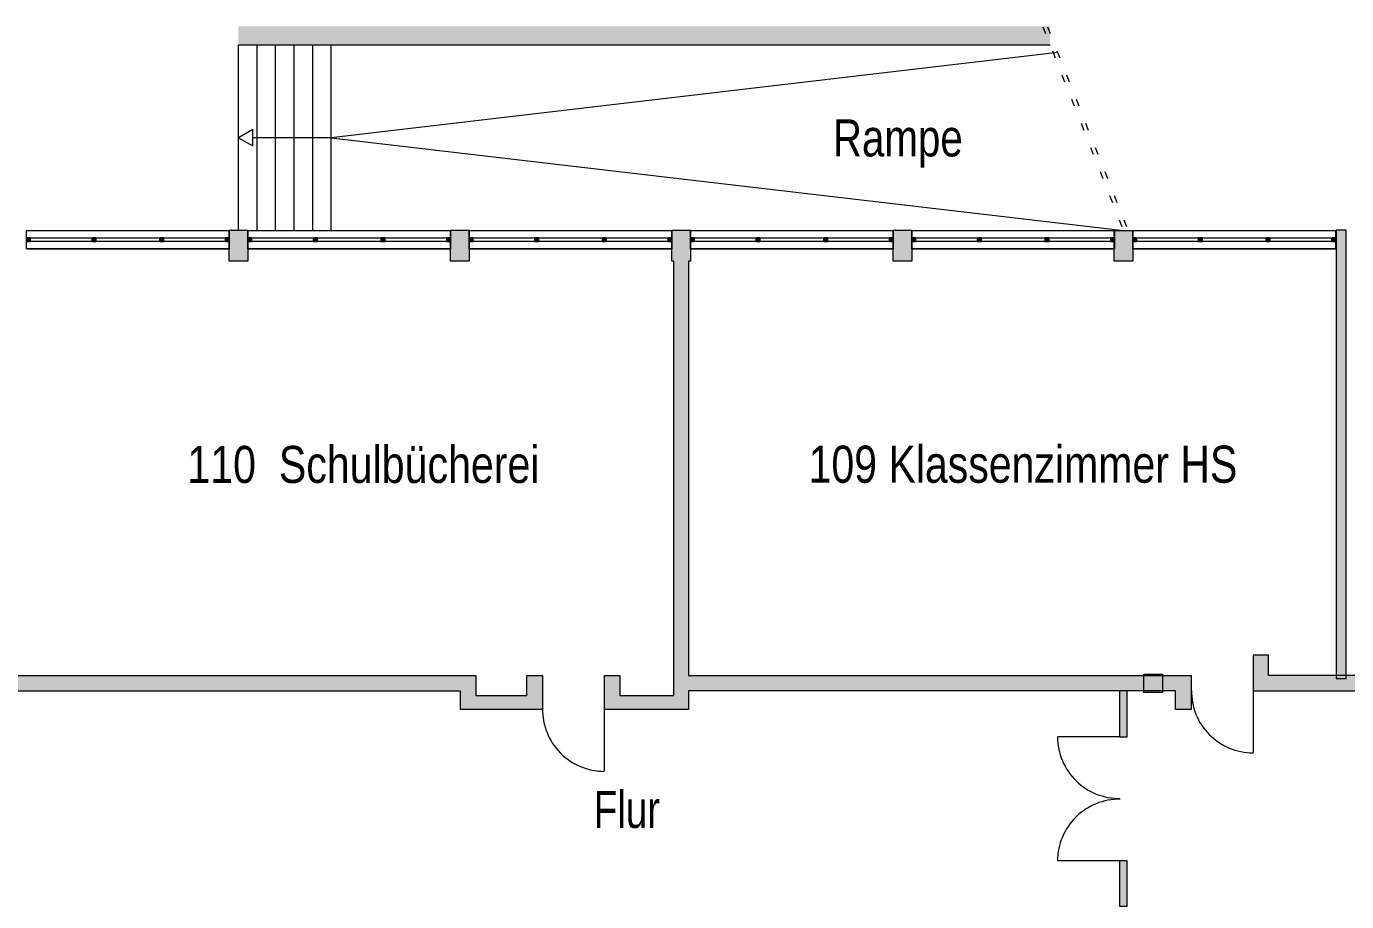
# Model space of a CAD drawing. Header units: inches. Extents: x 7445 to 114549, y 127015 to 195514.
# Drawn here: x 19096 to 40451, y 181346 to 195514 of the extents above; entities that cross this region are included whole.
import ezdxf

# ---------------------------------------------------------------- set-up
doc = ezdxf.new("R2010")
doc.units = ezdxf.units.IN
doc.header["$LTSCALE"] = 300
doc.header["$MEASUREMENT"] = 0
doc.linetypes.add('Punktlinie', pattern=[1.4, 0.4, -1])
doc.linetypes.add('Volllinie', pattern=[0])
doc.layers.add('Grundebene', color=7, linetype='Continuous')
doc.styles.add('ARIAL_NARROW', font='ARIALN.TTF', dxfattribs={"height": 0.2})

# ---------------------------------------------------------------- blocks, each defined once
blk = doc.blocks.new('Color_Area-80')
at = {"layer": 'Grundebene', "true_color": 0x000000, "transparency": 33554687}
blk.add_hatch(color=18, dxfattribs=at).paths.add_polyline_path([(36900, 181275), (36900, 182007), (36775, 182007), (36775, 181275)], flags=0)
at = {"layer": 'Grundebene', "color": 18, "linetype": 'Volllinie', "lineweight": 13, "true_color": 0x000000}
for p, q in [((36900, 182007), (36775, 182007)), ((36775, 182007), (36775, 181275)), ((36900, 181275), (36900, 182007)), ((36775, 181275), (36900, 181275))]:
    blk.add_line(p, q, dxfattribs=at)
blk = doc.blocks.new('Color_Area-89')
at = {"layer": 'Grundebene', "true_color": 0x000000, "transparency": 33554687}
blk.add_hatch(color=18, dxfattribs=at).paths.add_polyline_path([(36775, 184758), (36775, 184012), (36900, 184012), (36900, 184758)], flags=0)
at = {"layer": 'Grundebene', "color": 18, "linetype": 'Volllinie', "lineweight": 13, "true_color": 0x000000}
for p, q in [((36775, 184758), (36775, 184012)), ((36900, 184758), (36775, 184758)), ((36900, 184012), (36900, 184758)), ((36775, 184012), (36900, 184012))]:
    blk.add_line(p, q, dxfattribs=at)
blk = doc.blocks.new('Color_Area-4E2')
at = {"layer": 'Grundebene', "true_color": 0x000000, "transparency": 33554687}
blk.add_hatch(color=18, dxfattribs=at).paths.add_polyline_path([(18815, 185005), (26365, 185005), (26365, 184680), (27192, 184680), (27192, 185005), (27442, 185005), (27442, 184455), (26115, 184455), (26115, 184755), (18608, 184755), (18608, 185005), (18635, 185005), (18635, 191714), (18610, 191714), (18610, 191914), (17981, 191914), (17981, 192214), (18815, 192214)], flags=0)
at = {"layer": 'Grundebene', "color": 18, "linetype": 'Volllinie', "lineweight": 13, "true_color": 0x000000}
for p, q in [((17981, 191914), (17981, 192214)), ((17981, 192214), (18815, 192214)), ((18815, 192214), (18815, 185005)), ((18610, 191914), (17981, 191914)), ((18610, 191714), (18610, 191914)), ((18635, 191714), (18610, 191714)), ((18635, 185005), (18635, 191714)), ((18608, 184755), (18608, 185005)), ((18608, 185005), (18635, 185005)), ((18815, 185005), (26365, 185005)), ((26365, 185005), (26365, 184680)), ((27192, 184680), (27192, 185005)), ((27192, 185005), (27442, 185005)), ((27442, 185005), (27442, 184455)), ((26115, 184755), (18608, 184755)), ((26115, 184455), (26115, 184755)), ((26365, 184680), (27192, 184680)), ((27442, 184455), (26115, 184455))]:
    blk.add_line(p, q, dxfattribs=at)
blk = doc.blocks.new('Color_Area-55C')
at = {"layer": 'Grundebene', "true_color": 0x000000, "transparency": 33554687}
blk.add_hatch(color=18, dxfattribs=at).paths.add_polyline_path([(40441, 184958), (40441, 192214), (40281, 192214), (40281, 184958)], flags=0)
at = {"layer": 'Grundebene', "color": 18, "linetype": 'Volllinie', "lineweight": 13, "true_color": 0x000000}
for p, q in [((40441, 192214), (40281, 192214)), ((40281, 192214), (40281, 184958)), ((40441, 184958), (40441, 192214)), ((40281, 184958), (40441, 184958))]:
    blk.add_line(p, q, dxfattribs=at)
blk = doc.blocks.new('Color_Area-573')
at = {"layer": 'Grundebene', "true_color": 0x000000, "transparency": 33554687}
blk.add_hatch(color=18, dxfattribs=at).paths.add_polyline_path([(37935, 184455), (37685, 184455), (37685, 184758), (29806, 184758), (29806, 184455), (28445, 184455), (28445, 185005), (28695, 185005), (28695, 184680), (29566, 184680), (29566, 191714), (29536, 191714), (29536, 192214), (29836, 192214), (29836, 191714), (29806, 191714), (29806, 185008), (37935, 185008)], flags=0)
at = {"layer": 'Grundebene', "color": 18, "linetype": 'Volllinie', "lineweight": 13, "true_color": 0x000000}
for p, q in [((29536, 191714), (29536, 192214)), ((29536, 192214), (29836, 192214)), ((29836, 192214), (29836, 191714)), ((29566, 191714), (29536, 191714)), ((29566, 184680), (29566, 191714)), ((29836, 191714), (29806, 191714)), ((29806, 191714), (29806, 185008)), ((28445, 184455), (28445, 185005)), ((28445, 185005), (28695, 185005)), ((28695, 185005), (28695, 184680)), ((29806, 185008), (37935, 185008)), ((37935, 185008), (37935, 184455)), ((37685, 184758), (29806, 184758)), ((29806, 184758), (29806, 184455)), ((37685, 184455), (37685, 184758)), ((28695, 184680), (29566, 184680)), ((29806, 184455), (28445, 184455)), ((37935, 184455), (37685, 184455))]:
    blk.add_line(p, q, dxfattribs=at)
blk = doc.blocks.new('Color_Area-59E')
at = {"layer": 'Grundebene', "true_color": 0x000000, "transparency": 33554687}
blk.add_hatch(color=18, dxfattribs=at).paths.add_polyline_path([(41447, 185008), (40605, 185008), (40255, 185008), (39525, 185008), (39186, 185008), (39186, 185333), (38937, 185333), (38937, 184758), (41447, 184758)], flags=0)
at = {"layer": 'Grundebene', "color": 18, "linetype": 'Volllinie', "lineweight": 13, "true_color": 0x000000}
for p, q in [((39186, 185333), (38937, 185333)), ((38937, 185333), (38937, 184758)), ((39186, 185008), (39186, 185333)), ((39525, 185008), (39186, 185008)), ((40255, 185008), (39525, 185008)), ((40605, 185008), (40255, 185008)), ((41447, 185008), (40605, 185008)), ((41447, 184758), (41447, 185008)), ((38937, 184758), (41447, 184758))]:
    blk.add_line(p, q, dxfattribs=at)
blk = doc.blocks.new('Color_Area-71C')
at = {"layer": 'Grundebene', "true_color": 0x000000, "transparency": 33554687}
blk.add_hatch(color=18, dxfattribs=at).paths.add_polyline_path([(22376, 192214), (22676, 192214), (22676, 191714), (22376, 191714)], flags=0)
at = {"layer": 'Grundebene', "color": 18, "linetype": 'Volllinie', "lineweight": 13, "true_color": 0x000000}
for p, q in [((22376, 192214), (22676, 192214)), ((22376, 191714), (22376, 192214)), ((22676, 192214), (22676, 191714)), ((22676, 191714), (22376, 191714))]:
    blk.add_line(p, q, dxfattribs=at)
blk = doc.blocks.new('Color_Area-725')
at = {"layer": 'Grundebene', "true_color": 0x000000, "transparency": 33554687}
blk.add_hatch(color=18, dxfattribs=at).paths.add_polyline_path([(25956, 192214), (26256, 192214), (26256, 191714), (25956, 191714)], flags=0)
at = {"layer": 'Grundebene', "color": 18, "linetype": 'Volllinie', "lineweight": 13, "true_color": 0x000000}
for p, q in [((25956, 192214), (26256, 192214)), ((25956, 191714), (25956, 192214)), ((26256, 192214), (26256, 191714)), ((26256, 191714), (25956, 191714))]:
    blk.add_line(p, q, dxfattribs=at)
blk = doc.blocks.new('Color_Area-72E')
at = {"layer": 'Grundebene', "true_color": 0x000000, "transparency": 33554687}
blk.add_hatch(color=18, dxfattribs=at).paths.add_polyline_path([(33116, 192214), (33416, 192214), (33416, 191714), (33116, 191714)], flags=0)
at = {"layer": 'Grundebene', "color": 18, "linetype": 'Volllinie', "lineweight": 13, "true_color": 0x000000}
for p, q in [((33116, 192214), (33416, 192214)), ((33116, 191714), (33116, 192214)), ((33416, 192214), (33416, 191714)), ((33416, 191714), (33116, 191714))]:
    blk.add_line(p, q, dxfattribs=at)
blk = doc.blocks.new('Color_Area-7B3')
at = {"layer": 'Grundebene', "true_color": 0x000000, "transparency": 33554687}
blk.add_hatch(color=18, dxfattribs=at).paths.add_polyline_path([(36691, 192211), (36991, 192211), (36991, 191711), (36691, 191711)], flags=0)
at = {"layer": 'Grundebene', "color": 18, "linetype": 'Volllinie', "lineweight": 13, "true_color": 0x000000}
for p, q in [((36691, 192211), (36991, 192211)), ((36691, 191711), (36691, 192211)), ((36991, 192211), (36991, 191711)), ((36991, 191711), (36691, 191711))]:
    blk.add_line(p, q, dxfattribs=at)
blk = doc.blocks.new('Color_Area-1084')
at = {"layer": 'Grundebene', "true_color": 0xffffff, "transparency": 33554687}
blk.add_hatch(color=7, dxfattribs=at).paths.add_polyline_path([(19096, 192031), (19156, 192031), (19156, 192091), (19096, 192091)], flags=0)
at = {"layer": 'Grundebene', "color": 18, "linetype": 'Volllinie', "lineweight": 13, "true_color": 0x000000}
blk.add_lwpolyline([(19096, 192031), (19156, 192031), (19156, 192091), (19096, 192091), (19096, 192031)], dxfattribs=at)
blk = doc.blocks.new('Color_Area-108A')
at = {"layer": 'Grundebene', "true_color": 0xffffff, "transparency": 33554687}
blk.add_hatch(color=7, dxfattribs=at).paths.add_polyline_path([(20159, 192031), (20219, 192031), (20219, 192091), (20159, 192091)], flags=0)
at = {"layer": 'Grundebene', "color": 18, "linetype": 'Volllinie', "lineweight": 13, "true_color": 0x000000}
blk.add_lwpolyline([(20159, 192031), (20219, 192031), (20219, 192091), (20159, 192091), (20159, 192031)], dxfattribs=at)
blk = doc.blocks.new('Color_Area-1090')
at = {"layer": 'Grundebene', "true_color": 0xffffff, "transparency": 33554687}
blk.add_hatch(color=7, dxfattribs=at).paths.add_polyline_path([(22316, 192031), (22376, 192031), (22376, 192091), (22316, 192091)], flags=0)
at = {"layer": 'Grundebene', "color": 18, "linetype": 'Volllinie', "lineweight": 13, "true_color": 0x000000}
blk.add_lwpolyline([(22316, 192031), (22376, 192031), (22376, 192091), (22316, 192091), (22316, 192031)], dxfattribs=at)
blk = doc.blocks.new('Color_Area-1096')
at = {"layer": 'Grundebene', "true_color": 0xffffff, "transparency": 33554687}
blk.add_hatch(color=7, dxfattribs=at).paths.add_polyline_path([(21252, 192031), (21312, 192031), (21312, 192091), (21252, 192091)], flags=0)
at = {"layer": 'Grundebene', "color": 18, "linetype": 'Volllinie', "lineweight": 13, "true_color": 0x000000}
blk.add_lwpolyline([(21252, 192031), (21312, 192031), (21312, 192091), (21252, 192091), (21252, 192031)], dxfattribs=at)
blk = doc.blocks.new('Color_Area-10A6')
at = {"layer": 'Grundebene', "true_color": 0xffffff, "transparency": 33554687}
blk.add_hatch(color=7, dxfattribs=at).paths.add_polyline_path([(36991, 192031), (37051, 192031), (37051, 192091), (36991, 192091)], flags=0)
at = {"layer": 'Grundebene', "color": 18, "linetype": 'Volllinie', "lineweight": 13, "true_color": 0x000000}
blk.add_lwpolyline([(36991, 192031), (37051, 192031), (37051, 192091), (36991, 192091), (36991, 192031)], dxfattribs=at)
blk = doc.blocks.new('Color_Area-10AC')
at = {"layer": 'Grundebene', "true_color": 0xffffff, "transparency": 33554687}
blk.add_hatch(color=7, dxfattribs=at).paths.add_polyline_path([(38054, 192031), (38114, 192031), (38114, 192091), (38054, 192091)], flags=0)
at = {"layer": 'Grundebene', "color": 18, "linetype": 'Volllinie', "lineweight": 13, "true_color": 0x000000}
blk.add_lwpolyline([(38054, 192031), (38114, 192031), (38114, 192091), (38054, 192091), (38054, 192031)], dxfattribs=at)
blk = doc.blocks.new('Color_Area-10B2')
at = {"layer": 'Grundebene', "true_color": 0xffffff, "transparency": 33554687}
blk.add_hatch(color=7, dxfattribs=at).paths.add_polyline_path([(40211, 192031), (40271, 192031), (40271, 192091), (40211, 192091)], flags=0)
at = {"layer": 'Grundebene', "color": 18, "linetype": 'Volllinie', "lineweight": 13, "true_color": 0x000000}
blk.add_lwpolyline([(40211, 192031), (40271, 192031), (40271, 192091), (40211, 192091), (40211, 192031)], dxfattribs=at)
blk = doc.blocks.new('Color_Area-10B8')
at = {"layer": 'Grundebene', "true_color": 0xffffff, "transparency": 33554687}
blk.add_hatch(color=7, dxfattribs=at).paths.add_polyline_path([(39147, 192031), (39207, 192031), (39207, 192091), (39147, 192091)], flags=0)
at = {"layer": 'Grundebene', "color": 18, "linetype": 'Volllinie', "lineweight": 13, "true_color": 0x000000}
blk.add_lwpolyline([(39147, 192031), (39207, 192031), (39207, 192091), (39147, 192091), (39147, 192031)], dxfattribs=at)
blk = doc.blocks.new('Color_Area-10EA')
at = {"layer": 'Grundebene', "true_color": 0xffffff, "transparency": 33554687}
blk.add_hatch(color=7, dxfattribs=at).paths.add_polyline_path([(33416, 192031), (33476, 192031), (33476, 192091), (33416, 192091)], flags=0)
at = {"layer": 'Grundebene', "color": 18, "linetype": 'Volllinie', "lineweight": 13, "true_color": 0x000000}
blk.add_lwpolyline([(33416, 192031), (33476, 192031), (33476, 192091), (33416, 192091), (33416, 192031)], dxfattribs=at)
blk = doc.blocks.new('Color_Area-10F0')
at = {"layer": 'Grundebene', "true_color": 0xffffff, "transparency": 33554687}
blk.add_hatch(color=7, dxfattribs=at).paths.add_polyline_path([(34479, 192031), (34539, 192031), (34539, 192091), (34479, 192091)], flags=0)
at = {"layer": 'Grundebene', "color": 18, "linetype": 'Volllinie', "lineweight": 13, "true_color": 0x000000}
blk.add_lwpolyline([(34479, 192031), (34539, 192031), (34539, 192091), (34479, 192091), (34479, 192031)], dxfattribs=at)
blk = doc.blocks.new('Color_Area-10F6')
at = {"layer": 'Grundebene', "true_color": 0xffffff, "transparency": 33554687}
blk.add_hatch(color=7, dxfattribs=at).paths.add_polyline_path([(36636, 192031), (36696, 192031), (36696, 192091), (36636, 192091)], flags=0)
at = {"layer": 'Grundebene', "color": 18, "linetype": 'Volllinie', "lineweight": 13, "true_color": 0x000000}
blk.add_lwpolyline([(36636, 192031), (36696, 192031), (36696, 192091), (36636, 192091), (36636, 192031)], dxfattribs=at)
blk = doc.blocks.new('Color_Area-10FC')
at = {"layer": 'Grundebene', "true_color": 0xffffff, "transparency": 33554687}
blk.add_hatch(color=7, dxfattribs=at).paths.add_polyline_path([(35572, 192031), (35632, 192031), (35632, 192091), (35572, 192091)], flags=0)
at = {"layer": 'Grundebene', "color": 18, "linetype": 'Volllinie', "lineweight": 13, "true_color": 0x000000}
blk.add_lwpolyline([(35572, 192031), (35632, 192031), (35632, 192091), (35572, 192091), (35572, 192031)], dxfattribs=at)
blk = doc.blocks.new('Color_Area-110C')
at = {"layer": 'Grundebene', "true_color": 0xffffff, "transparency": 33554687}
blk.add_hatch(color=7, dxfattribs=at).paths.add_polyline_path([(29836, 192031), (29896, 192031), (29896, 192091), (29836, 192091)], flags=0)
at = {"layer": 'Grundebene', "color": 18, "linetype": 'Volllinie', "lineweight": 13, "true_color": 0x000000}
blk.add_lwpolyline([(29836, 192031), (29896, 192031), (29896, 192091), (29836, 192091), (29836, 192031)], dxfattribs=at)
blk = doc.blocks.new('Color_Area-1112')
at = {"layer": 'Grundebene', "true_color": 0xffffff, "transparency": 33554687}
blk.add_hatch(color=7, dxfattribs=at).paths.add_polyline_path([(30899, 192031), (30959, 192031), (30959, 192091), (30899, 192091)], flags=0)
at = {"layer": 'Grundebene', "color": 18, "linetype": 'Volllinie', "lineweight": 13, "true_color": 0x000000}
blk.add_lwpolyline([(30899, 192031), (30959, 192031), (30959, 192091), (30899, 192091), (30899, 192031)], dxfattribs=at)
blk = doc.blocks.new('Color_Area-1118')
at = {"layer": 'Grundebene', "true_color": 0xffffff, "transparency": 33554687}
blk.add_hatch(color=7, dxfattribs=at).paths.add_polyline_path([(33056, 192031), (33116, 192031), (33116, 192091), (33056, 192091)], flags=0)
at = {"layer": 'Grundebene', "color": 18, "linetype": 'Volllinie', "lineweight": 13, "true_color": 0x000000}
blk.add_lwpolyline([(33056, 192031), (33116, 192031), (33116, 192091), (33056, 192091), (33056, 192031)], dxfattribs=at)
blk = doc.blocks.new('Color_Area-111E')
at = {"layer": 'Grundebene', "true_color": 0xffffff, "transparency": 33554687}
blk.add_hatch(color=7, dxfattribs=at).paths.add_polyline_path([(31992, 192031), (32052, 192031), (32052, 192091), (31992, 192091)], flags=0)
at = {"layer": 'Grundebene', "color": 18, "linetype": 'Volllinie', "lineweight": 13, "true_color": 0x000000}
blk.add_lwpolyline([(31992, 192031), (32052, 192031), (32052, 192091), (31992, 192091), (31992, 192031)], dxfattribs=at)
blk = doc.blocks.new('Color_Area-112E')
at = {"layer": 'Grundebene', "true_color": 0xffffff, "transparency": 33554687}
blk.add_hatch(color=7, dxfattribs=at).paths.add_polyline_path([(22676, 192031), (22736, 192031), (22736, 192091), (22676, 192091)], flags=0)
at = {"layer": 'Grundebene', "color": 18, "linetype": 'Volllinie', "lineweight": 13, "true_color": 0x000000}
blk.add_lwpolyline([(22676, 192031), (22736, 192031), (22736, 192091), (22676, 192091), (22676, 192031)], dxfattribs=at)
blk = doc.blocks.new('Color_Area-1134')
at = {"layer": 'Grundebene', "true_color": 0xffffff, "transparency": 33554687}
blk.add_hatch(color=7, dxfattribs=at).paths.add_polyline_path([(23739, 192031), (23799, 192031), (23799, 192091), (23739, 192091)], flags=0)
at = {"layer": 'Grundebene', "color": 18, "linetype": 'Volllinie', "lineweight": 13, "true_color": 0x000000}
blk.add_lwpolyline([(23739, 192031), (23799, 192031), (23799, 192091), (23739, 192091), (23739, 192031)], dxfattribs=at)
blk = doc.blocks.new('Color_Area-113A')
at = {"layer": 'Grundebene', "true_color": 0xffffff, "transparency": 33554687}
blk.add_hatch(color=7, dxfattribs=at).paths.add_polyline_path([(25896, 192031), (25956, 192031), (25956, 192091), (25896, 192091)], flags=0)
at = {"layer": 'Grundebene', "color": 18, "linetype": 'Volllinie', "lineweight": 13, "true_color": 0x000000}
blk.add_lwpolyline([(25896, 192031), (25956, 192031), (25956, 192091), (25896, 192091), (25896, 192031)], dxfattribs=at)
blk = doc.blocks.new('Color_Area-1140')
at = {"layer": 'Grundebene', "true_color": 0xffffff, "transparency": 33554687}
blk.add_hatch(color=7, dxfattribs=at).paths.add_polyline_path([(24832, 192031), (24892, 192031), (24892, 192091), (24832, 192091)], flags=0)
at = {"layer": 'Grundebene', "color": 18, "linetype": 'Volllinie', "lineweight": 13, "true_color": 0x000000}
blk.add_lwpolyline([(24832, 192031), (24892, 192031), (24892, 192091), (24832, 192091), (24832, 192031)], dxfattribs=at)
blk = doc.blocks.new('Color_Area-1150')
at = {"layer": 'Grundebene', "true_color": 0xffffff, "transparency": 33554687}
blk.add_hatch(color=7, dxfattribs=at).paths.add_polyline_path([(26257, 192031), (26317, 192031), (26317, 192091), (26257, 192091)], flags=0)
at = {"layer": 'Grundebene', "color": 18, "linetype": 'Volllinie', "lineweight": 13, "true_color": 0x000000}
blk.add_lwpolyline([(26257, 192031), (26317, 192031), (26317, 192091), (26257, 192091), (26257, 192031)], dxfattribs=at)
blk = doc.blocks.new('Color_Area-1156')
at = {"layer": 'Grundebene', "true_color": 0xffffff, "transparency": 33554687}
blk.add_hatch(color=7, dxfattribs=at).paths.add_polyline_path([(27320, 192031), (27380, 192031), (27380, 192091), (27320, 192091)], flags=0)
at = {"layer": 'Grundebene', "color": 18, "linetype": 'Volllinie', "lineweight": 13, "true_color": 0x000000}
blk.add_lwpolyline([(27320, 192031), (27380, 192031), (27380, 192091), (27320, 192091), (27320, 192031)], dxfattribs=at)
blk = doc.blocks.new('Color_Area-115C')
at = {"layer": 'Grundebene', "true_color": 0xffffff, "transparency": 33554687}
blk.add_hatch(color=7, dxfattribs=at).paths.add_polyline_path([(29477, 192031), (29537, 192031), (29537, 192091), (29477, 192091)], flags=0)
at = {"layer": 'Grundebene', "color": 18, "linetype": 'Volllinie', "lineweight": 13, "true_color": 0x000000}
blk.add_lwpolyline([(29477, 192031), (29537, 192031), (29537, 192091), (29477, 192091), (29477, 192031)], dxfattribs=at)
blk = doc.blocks.new('Color_Area-1162')
at = {"layer": 'Grundebene', "true_color": 0xffffff, "transparency": 33554687}
blk.add_hatch(color=7, dxfattribs=at).paths.add_polyline_path([(28413, 192031), (28473, 192031), (28473, 192091), (28413, 192091)], flags=0)
at = {"layer": 'Grundebene', "color": 18, "linetype": 'Volllinie', "lineweight": 13, "true_color": 0x000000}
blk.add_lwpolyline([(28413, 192031), (28473, 192031), (28473, 192091), (28413, 192091), (28413, 192031)], dxfattribs=at)
blk = doc.blocks.new('Color_Area-13B9')
at = {"layer": 'Grundebene', "true_color": 0x000000, "transparency": 33554687}
blk.add_hatch(color=18, dxfattribs=at).paths.add_polyline_path([(37171, 185030), (37471, 185030), (37471, 184730), (37171, 184730)], flags=0)
at = {"layer": 'Grundebene', "color": 18, "linetype": 'Volllinie', "lineweight": 13, "true_color": 0x000000}
for p, q in [((37171, 185030), (37471, 185030)), ((37171, 184730), (37171, 185030)), ((37471, 185030), (37471, 184730)), ((37471, 184730), (37171, 184730))]:
    blk.add_line(p, q, dxfattribs=at)
blk = doc.blocks.new('Color_Area-13C2')
at = {"layer": 'Grundebene', "true_color": 0x000000, "transparency": 33554687}
blk.add_hatch(color=18, dxfattribs=at).paths.add_polyline_path([(37171, 185030), (37471, 185030), (37471, 184730), (37171, 184730)], flags=0)
at = {"layer": 'Grundebene', "color": 18, "linetype": 'Volllinie', "lineweight": 13, "true_color": 0x000000}
for p, q in [((37171, 185030), (37471, 185030)), ((37171, 184730), (37171, 185030)), ((37471, 185030), (37471, 184730)), ((37471, 184730), (37171, 184730))]:
    blk.add_line(p, q, dxfattribs=at)

msp = doc.modelspace()

# ---------------------------------------------------------------- hatches: boundary and pattern name
at = {"layer": 'Grundebene', "true_color": 0x000000, "transparency": 33554687}
msp.add_hatch(color=18, dxfattribs=at).paths.add_polyline_path([(22526, 195514), (35653, 195514), (35653, 195214), (22526, 195214)], flags=0)

# ---------------------------------------------------------------- linework, layer by layer
at = {"layer": 'Grundebene', "color": 18, "linetype": 'Punktlinie', "lineweight": 13, "true_color": 0x000000}
for p, q in [((35537, 195509), (36841, 192211)), ((35611, 195509), (36915, 192211))]:
    msp.add_line(p, q, dxfattribs=at)
at = {"layer": 'Grundebene', "color": 18, "linetype": 'Volllinie', "lineweight": 13, "true_color": 0x000000}
for p, q in [((22526, 192214), (22526, 195214)), ((22526, 195214), (24026, 195214)), ((22826, 192211), (22826, 195214)), ((23126, 192211), (23126, 195214)), ((23426, 192211), (23426, 195214)), ((23726, 192211), (23726, 195214)), ((24026, 192211), (24026, 195214)), ((24026, 195214), (35653, 195214)), ((35777, 195089), (24026, 193712)), ((22756, 193846), (22526, 193712)), ((22526, 193712), (22756, 193579)), ((22756, 193579), (22756, 193846)), ((24026, 193712), (22756, 193712)), ((24026, 193712), (36841, 192211)), ((19096, 191911), (19096, 192211)), ((19096, 192211), (22376, 192211)), ((19096, 192211), (22376, 192211)), ((22376, 192214), (22676, 192214)), ((22376, 191714), (22376, 192214)), ((22376, 192211), (22376, 191911)), ((22676, 192214), (22676, 191714)), ((22676, 191911), (22676, 192211)), ((22676, 192211), (25956, 192211)), ((22676, 192211), (25956, 192211)), ((25956, 192214), (26256, 192214)), ((25956, 191714), (25956, 192214)), ((25956, 192211), (25956, 191911)), ((26256, 192214), (26256, 191714)), ((26257, 191911), (26257, 192211)), ((26257, 192211), (29537, 192211)), ((26257, 192211), (29537, 192211)), ((29536, 191714), (29536, 192214)), ((29536, 192214), (29836, 192214)), ((29537, 192211), (29537, 191911)), ((29836, 192214), (29836, 191714)), ((29836, 191911), (29836, 192211)), ((29836, 192211), (33116, 192211)), ((29836, 192211), (33116, 192211)), ((33116, 192214), (33416, 192214)), ((33116, 191714), (33116, 192214)), ((33116, 192211), (33116, 191911)), ((33416, 192214), (33416, 191714)), ((33416, 191911), (33416, 192211)), ((33416, 192211), (36696, 192211)), ((33416, 192211), (36696, 192211)), ((36691, 192211), (36991, 192211)), ((36691, 191711), (36691, 192211)), ((36696, 192211), (36696, 191911)), ((36991, 192211), (36991, 191711)), ((36991, 191911), (36991, 192211)), ((36991, 192211), (40271, 192211)), ((36991, 192211), (40271, 192211)), ((40271, 192211), (40271, 191911)), ((40441, 192214), (40281, 192214)), ((40281, 192214), (40281, 184958)), ((40441, 184958), (40441, 192214)), ((19096, 192031), (19096, 192091)), ((19096, 192091), (22376, 192091)), ((19096, 192031), (19096, 192091)), ((19096, 192091), (19156, 192091)), ((22376, 192031), (19096, 192031)), ((19156, 192031), (19096, 192031)), ((19156, 192091), (19156, 192031)), ((20159, 192031), (20159, 192091)), ((20159, 192091), (20219, 192091)), ((20219, 192031), (20159, 192031)), ((20219, 192091), (20219, 192031)), ((21252, 192031), (21252, 192091)), ((21252, 192091), (21312, 192091)), ((21312, 192031), (21252, 192031)), ((21312, 192091), (21312, 192031)), ((22316, 192031), (22316, 192091)), ((22316, 192091), (22376, 192091)), ((22376, 192031), (22316, 192031)), ((22376, 192091), (22376, 192031)), ((22376, 192091), (22376, 192031)), ((22676, 192031), (22676, 192091)), ((22676, 192091), (25956, 192091)), ((22676, 192031), (22676, 192091)), ((22676, 192091), (22736, 192091)), ((25956, 192031), (22676, 192031)), ((22736, 192031), (22676, 192031)), ((22736, 192091), (22736, 192031)), ((23739, 192031), (23739, 192091)), ((23739, 192091), (23799, 192091)), ((23799, 192031), (23739, 192031)), ((23799, 192091), (23799, 192031)), ((24832, 192031), (24832, 192091)), ((24832, 192091), (24892, 192091)), ((24892, 192031), (24832, 192031)), ((24892, 192091), (24892, 192031)), ((25896, 192031), (25896, 192091)), ((25896, 192091), (25956, 192091)), ((25956, 192031), (25896, 192031)), ((25956, 192091), (25956, 192031)), ((25956, 192091), (25956, 192031)), ((26257, 192031), (26257, 192091)), ((26257, 192091), (29537, 192091)), ((26257, 192031), (26257, 192091)), ((26257, 192091), (26317, 192091)), ((29537, 192031), (26257, 192031)), ((26317, 192031), (26257, 192031)), ((26317, 192091), (26317, 192031)), ((27320, 192031), (27320, 192091)), ((27320, 192091), (27380, 192091)), ((27380, 192031), (27320, 192031)), ((27380, 192091), (27380, 192031)), ((28413, 192031), (28413, 192091)), ((28413, 192091), (28473, 192091)), ((28473, 192031), (28413, 192031)), ((28473, 192091), (28473, 192031)), ((29477, 192031), (29477, 192091)), ((29477, 192091), (29537, 192091)), ((29537, 192031), (29477, 192031)), ((29537, 192091), (29537, 192031)), ((29537, 192091), (29537, 192031)), ((29836, 192031), (29836, 192091)), ((29836, 192091), (33116, 192091)), ((29836, 192031), (29836, 192091)), ((29836, 192091), (29896, 192091)), ((33116, 192031), (29836, 192031)), ((29896, 192031), (29836, 192031)), ((29896, 192091), (29896, 192031)), ((30899, 192031), (30899, 192091)), ((30899, 192091), (30959, 192091)), ((30959, 192031), (30899, 192031)), ((30959, 192091), (30959, 192031)), ((31992, 192031), (31992, 192091)), ((31992, 192091), (32052, 192091)), ((32052, 192031), (31992, 192031)), ((32052, 192091), (32052, 192031)), ((33056, 192031), (33056, 192091)), ((33056, 192091), (33116, 192091)), ((33116, 192031), (33056, 192031)), ((33116, 192091), (33116, 192031)), ((33116, 192091), (33116, 192031)), ((33416, 192031), (33416, 192091)), ((33416, 192091), (36696, 192091)), ((33416, 192031), (33416, 192091)), ((33416, 192091), (33476, 192091)), ((36696, 192031), (33416, 192031)), ((33476, 192031), (33416, 192031)), ((33476, 192091), (33476, 192031)), ((34479, 192031), (34479, 192091)), ((34479, 192091), (34539, 192091)), ((34539, 192031), (34479, 192031)), ((34539, 192091), (34539, 192031)), ((35572, 192031), (35572, 192091)), ((35572, 192091), (35632, 192091)), ((35632, 192031), (35572, 192031)), ((35632, 192091), (35632, 192031)), ((36636, 192031), (36636, 192091)), ((36636, 192091), (36696, 192091)), ((36696, 192031), (36636, 192031)), ((36696, 192091), (36696, 192031)), ((36696, 192091), (36696, 192031)), ((36991, 192031), (36991, 192091)), ((36991, 192091), (40271, 192091)), ((36991, 192031), (36991, 192091)), ((36991, 192091), (37051, 192091)), ((40271, 192031), (36991, 192031)), ((37051, 192031), (36991, 192031)), ((37051, 192091), (37051, 192031)), ((38054, 192031), (38054, 192091)), ((38054, 192091), (38114, 192091)), ((38114, 192031), (38054, 192031)), ((38114, 192091), (38114, 192031)), ((39147, 192031), (39147, 192091)), ((39147, 192091), (39207, 192091)), ((39207, 192031), (39147, 192031)), ((39207, 192091), (39207, 192031)), ((40211, 192031), (40211, 192091)), ((40211, 192091), (40271, 192091)), ((40271, 192031), (40211, 192031)), ((40271, 192091), (40271, 192031)), ((40271, 192091), (40271, 192031)), ((22376, 191911), (19096, 191911)), ((19096, 191911), (22376, 191911)), ((25956, 191911), (22676, 191911)), ((22676, 191911), (25956, 191911)), ((29537, 191911), (26257, 191911)), ((26257, 191911), (29537, 191911)), ((33116, 191911), (29836, 191911)), ((29836, 191911), (33116, 191911)), ((36696, 191911), (33416, 191911)), ((33416, 191911), (36696, 191911)), ((40271, 191911), (36991, 191911)), ((36991, 191911), (40271, 191911)), ((22676, 191714), (22376, 191714)), ((26256, 191714), (25956, 191714)), ((29566, 191714), (29536, 191714)), ((29566, 184680), (29566, 191714)), ((29836, 191714), (29806, 191714)), ((29806, 191714), (29806, 185008)), ((33416, 191714), (33116, 191714)), ((36991, 191711), (36691, 191711)), ((39186, 185333), (38937, 185333)), ((38937, 185333), (38937, 184758)), ((39186, 185008), (39186, 185333)), ((18815, 185005), (26365, 185005)), ((26365, 185005), (26365, 184680)), ((27192, 184680), (27192, 185005)), ((27192, 185005), (27442, 185005)), ((27442, 185005), (27442, 184455)), ((28445, 184455), (28445, 185005)), ((28445, 185005), (28695, 185005)), ((28695, 185005), (28695, 184680)), ((29806, 185008), (37935, 185008)), ((37171, 185030), (37471, 185030)), ((37171, 184730), (37171, 185030)), ((37171, 185030), (37471, 185030)), ((37171, 184730), (37171, 185030)), ((37471, 185030), (37471, 184730)), ((37471, 185030), (37471, 184730)), ((37935, 185008), (37935, 184455)), ((41447, 185008), (39186, 185008)), ((40281, 184958), (40441, 184958)), ((26115, 184755), (18608, 184755)), ((26115, 184455), (26115, 184755)), ((37685, 184758), (29806, 184758)), ((29806, 184758), (29806, 184455)), ((36775, 184758), (36775, 184012)), ((36900, 184758), (36775, 184758)), ((36900, 184012), (36900, 184758)), ((37471, 184730), (37171, 184730)), ((37471, 184730), (37171, 184730)), ((37685, 184455), (37685, 184758)), ((38937, 184758), (38937, 183758)), ((38937, 184758), (41447, 184758)), ((26365, 184680), (27192, 184680)), ((28695, 184680), (29566, 184680)), ((27442, 184455), (26115, 184455)), ((28440, 184460), (28441, 183460)), ((29806, 184455), (28445, 184455)), ((37935, 184455), (37685, 184455)), ((36780, 184012), (35780, 184012)), ((36775, 184012), (36900, 184012)), ((36780, 182007), (35780, 182007)), ((36900, 182007), (36775, 182007)), ((36775, 182007), (36775, 181275)), ((36900, 181275), (36900, 182007))]:
    msp.add_line(p, q, dxfattribs=at)
for centre, start, end in [((38941, 184753), 179.2693, 269.7638), ((28445, 184455), 179.2693, 269.7638), ((36775, 184016), 180.2362, 270.7307), ((36775, 182003), 89.2693, 179.7638)]:
    msp.add_arc(centre, 1000, start, end, dxfattribs=at)

# ---------------------------------------------------------------- block references
at = {"layer": 'Grundebene'}
for name in ['Color_Area-4E2', 'Color_Area-71C', 'Color_Area-725', 'Color_Area-573', 'Color_Area-72E', 'Color_Area-7B3', 'Color_Area-55C', 'Color_Area-1084', 'Color_Area-108A', 'Color_Area-1096', 'Color_Area-1090', 'Color_Area-112E', 'Color_Area-1134', 'Color_Area-1140', 'Color_Area-113A', 'Color_Area-1150', 'Color_Area-1156', 'Color_Area-1162', 'Color_Area-115C', 'Color_Area-110C', 'Color_Area-1112', 'Color_Area-111E', 'Color_Area-1118', 'Color_Area-10EA', 'Color_Area-10F0', 'Color_Area-10FC', 'Color_Area-10F6', 'Color_Area-10A6', 'Color_Area-10AC', 'Color_Area-10B8', 'Color_Area-10B2', 'Color_Area-59E', 'Color_Area-13B9', 'Color_Area-13C2', 'Color_Area-89', 'Color_Area-80']:
    msp.add_blockref(name, (0, 0), dxfattribs=at)

# ---------------------------------------------------------------- texts
at = {"layer": 'Grundebene', "color": 18, "lineweight": 18, "true_color": 0x000000, "style": 'ARIAL_NARROW'}
for s, width, p in [('Rampe', 0.948317, (32141, 193409)), ('110  Schulbücherei', 0.967997, (21699, 188123)), ('109 Klassenzimmer HS', 0.965767, (31748, 188127)), ('Flur', 0.907418, (28272, 182539))]:
    msp.add_text(s, height=600, dxfattribs=dict(at, width=width)).set_placement(p)

doc.saveas('drawing.dxf')
